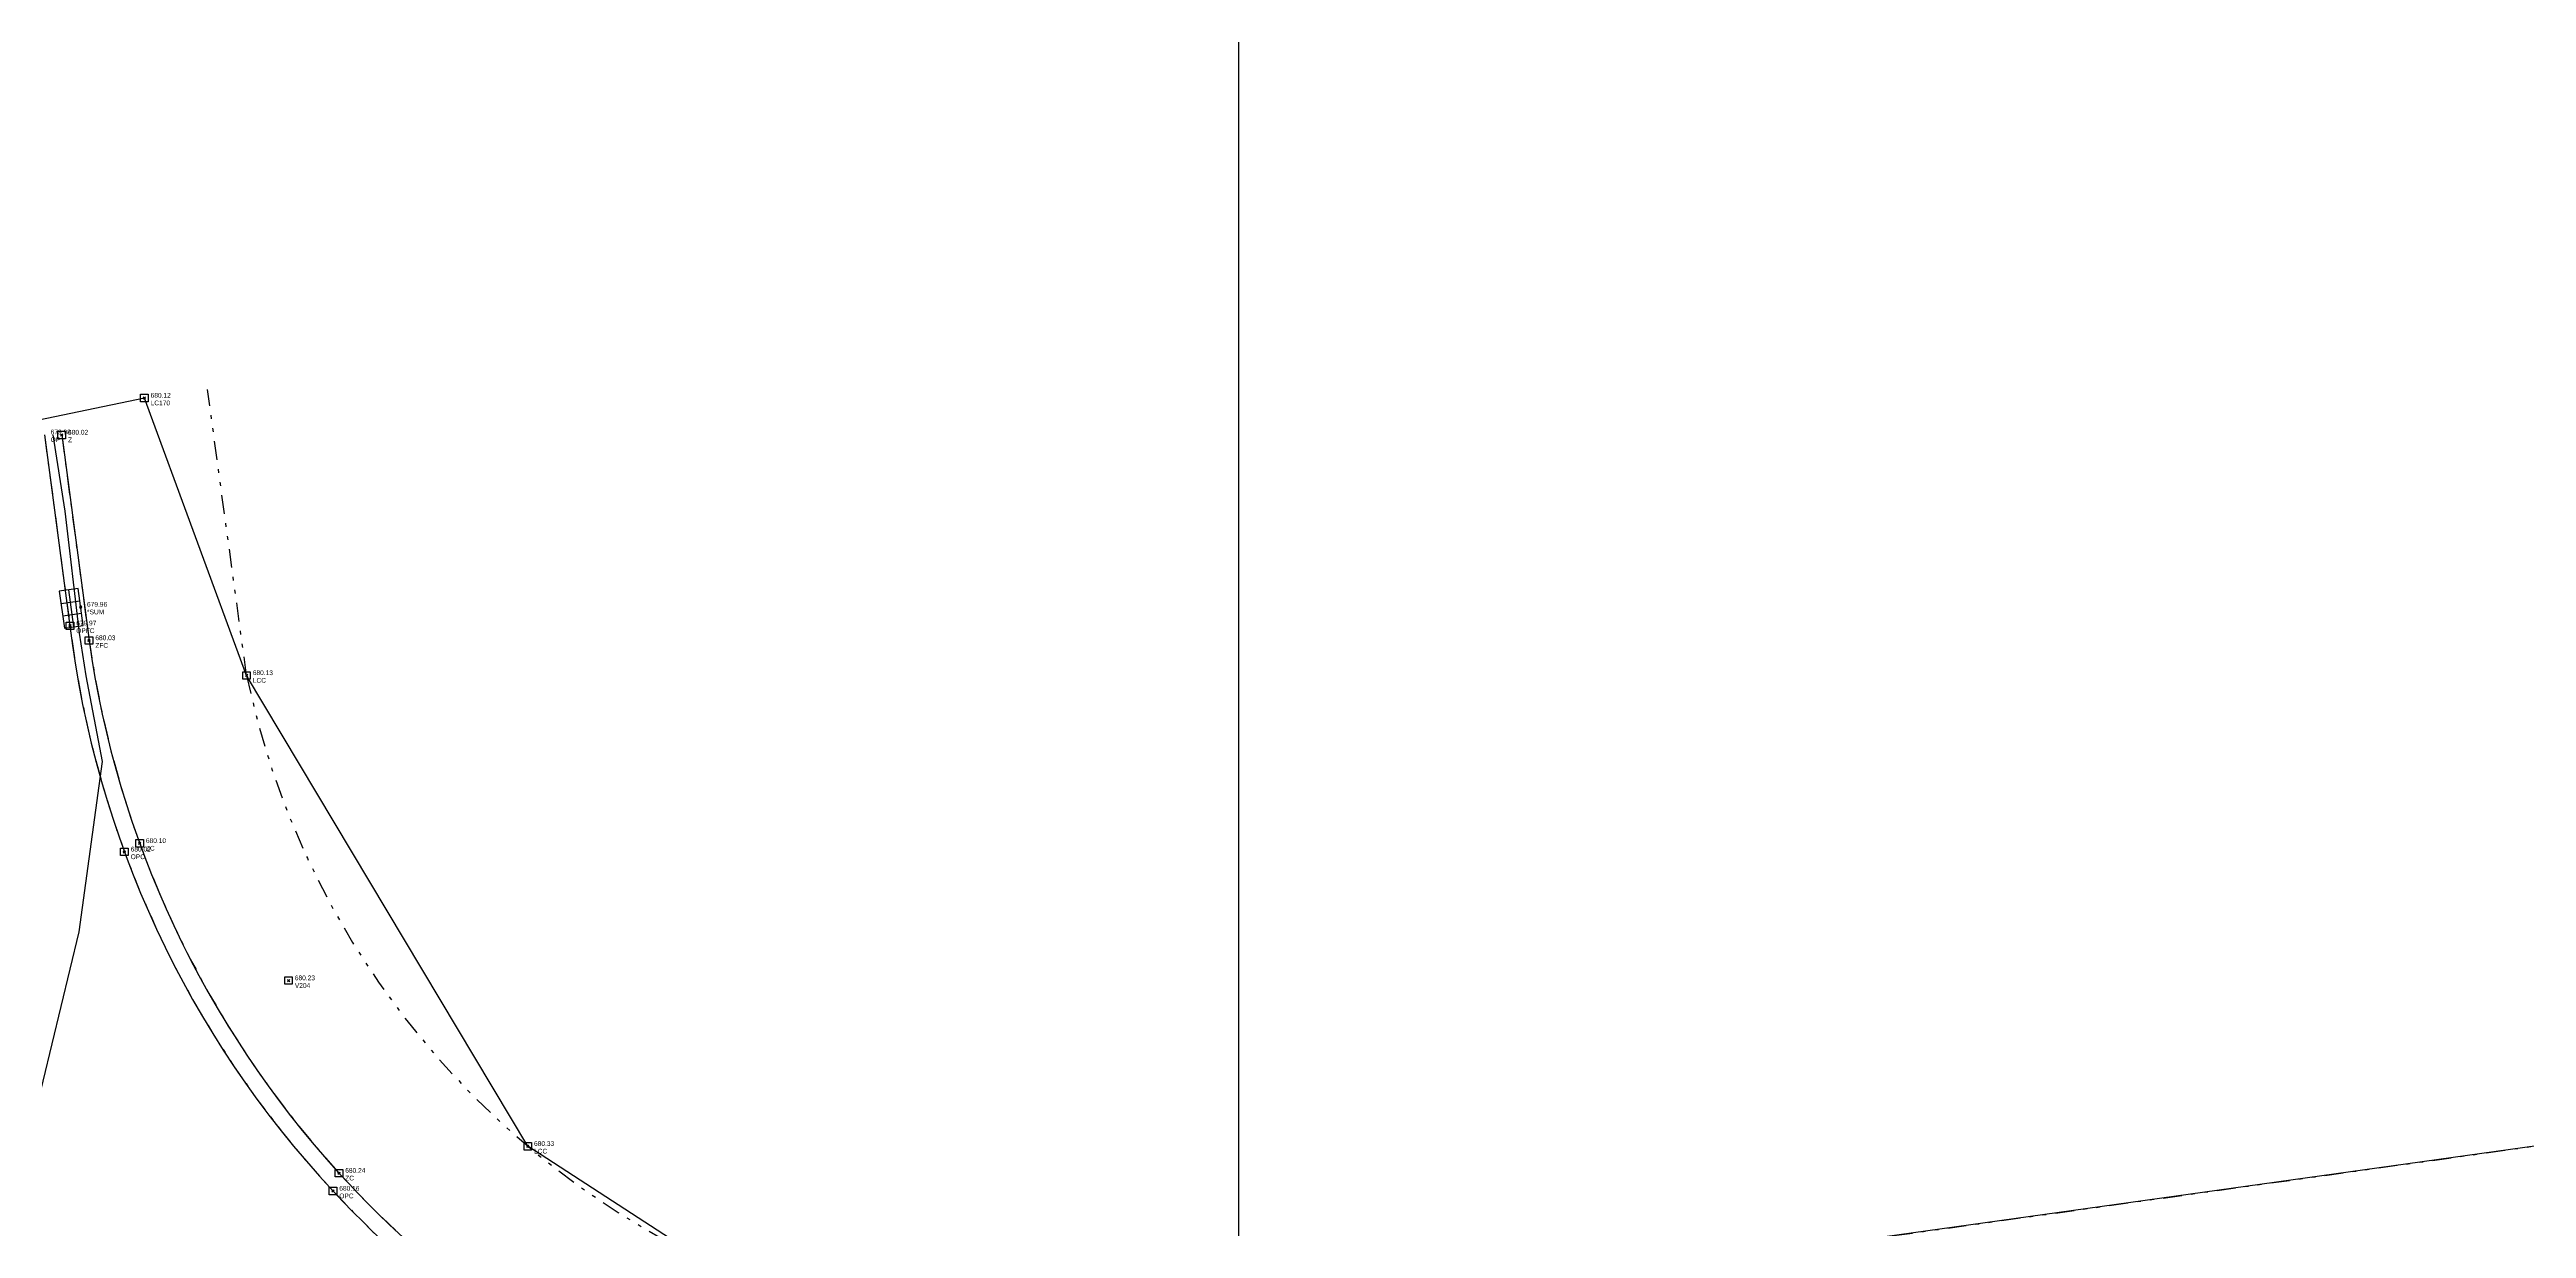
# Model space of a CAD drawing. Extents: x 350769 to 354978, y 6304672 to 6307963.
# Drawn here: x 352668.3 to 352734.3, y 6305611 to 6305642.5 of the extents above; entities that cross this region are included whole.
import ezdxf

# ---------------------------------------------------------------- set-up
doc = ezdxf.new("R2010")
doc.units = 0
doc.header["$PDMODE"] = 35
doc.header["$PDSIZE"] = 0.03
for name, pattern in [('4.0 - LO RECABARREN - DESNIVEL NUEVO$0$HIDDEN', [0.375, 0.25, -0.125]), ('CONTINUOS', [0]), ('DASHED', [19.05, 12.7, -6.35]), ('DIVIDE', [1.25, 0.5, -0.25, 0, -0.25, 0, -0.25]), ('JPG_DASHDOT', [1, 0.5, -0.25, 0, -0.25])]:
    doc.linetypes.add(name, pattern=pattern)
doc.layers.get('0').update_dxf_attribs({"linetype": 'CONTINUOUS'})
doc.layers.get('Defpoints').update_dxf_attribs({"linetype": 'CONTINUOUS'})
for name, color, linetype in [('02_Geo ext_Acotamiento', 7, 'CONTINUOUS'), ('02_Geo ext_Geometria', 2, 'CONTINUOUS'), ('1-coordenadas', 8, 'CONTINUOUS'), ('1-LINEA DE CIERRO', 7, 'DIVIDE'), ('1-PAVIMENTO', 161, 'CONTINUOUS'), ('1-SOLERA_ZARPA', 222, 'CONTINUOUS'), ('C-TINN', 5, 'CONTINUOUS'), ('C-TOPO - BORDE - 2', 7, 'CONTINUOUS'), ('C-TOPO-MAJR', 9, 'CONTINUOUS'), ('TOP-URB-SOLERAS', 2, 'JPG_DASHDOT'), ('V-NODE DIC 2005', 4, 'CONTINUOUS'), ('V-NODE-TEXT DIC 2005', 2, 'CONTINUOUS'), ('Z-SUM', 253, 'CONTINUOUS')]:
    doc.layers.add(name, color=color, linetype=linetype)
doc.layers.add('0_ASD_TOPOGRAFIA_ELEMENTOS', color=9, linetype='CONTINUOS', lineweight=5, true_color=0xbdbdbd)
doc.styles.add('ROMANS', font='romans.shx', dxfattribs={"width": 0.65})
doc.dimstyles.new('Principal', dxfattribs={"dimscale": 0, "dimtxt": 2, "dimasz": 2, "dimexe": 1, "dimexo": 1, "dimtad": 1, "dimrnd": 0.05, "dimzin": 1, "dimtxsty": 'ROMANS', "dimcen": 2.5, "dimclrt": 2, "dimaunit": 2, "dimadec": 0, "dimazin": 0, "dimtfac": 1, "dimtmove": 0, "dimatfit": 3, "dimfxl": 1, "dimfxlon": 1, "dimarcsym": 0})

# ---------------------------------------------------------------- blocks, each defined once
blk = doc.blocks.new('COORDENADAS')
at = {"layer": '1-coordenadas'}
blk.add_line((520, -900.625), (520, -0.625), dxfattribs=at)
blk = doc.blocks.new('SUM')
at = {"layer": 'Z-SUM', "color": 9, "true_color": 0xbdbdbd}
for p, q in [((-1.5, 1.54), (-1.5, 0)), ((1.5, 1.54), (-1.5, 1.54)), ((-1.5, 0.77), (1.5, 0.77)), ((-1.5, 0), (1.5, 0)), ((-0.5, 1.54), (-0.5, 0)), ((0.5, 1.54), (0.5, 0)), ((1.5, 0), (1.5, 1.54))]:
    blk.add_line(p, q, dxfattribs=at)
blk.add_point((0, 0), dxfattribs=at)
blk = doc.blocks.new('*D990')
at = {"layer": '02_Geo ext_Geometria', "color": 0, "lineweight": -2, "transparency": 16777216}
blk.add_line((352576.022, 6306008.91), (352574.44, 6306014.447), dxfattribs=at)
at = {"layer": '02_Geo ext_Geometria', "color": 0, "transparency": 16777216}
blk.add_solid([(352574.6, 6306014.493), (352574.28, 6306014.401), (352574.165, 6306015.409)], dxfattribs=at)
at = {"layer": 'Defpoints', "color": 0, "transparency": 16777216}
for p in [(352574.165, 6306015.409), (352689.665, 6305611.165)]:
    blk.add_point(p, dxfattribs=at)
at = {"layer": '02_Geo ext_Geometria', "color": 2, "transparency": 16777216, "insert": (352576.282, 6306011.306), "char_height": 1, "attachment_point": 5, "rotation": 285.94554, "style": 'ROMANS'}
blk.add_mtext('R420,40', dxfattribs=at)
blk = doc.blocks.new('*D1163')
at = {"layer": '02_Geo ext_Acotamiento', "color": 0, "lineweight": -2, "transparency": 16777216}
blk.add_line((352570.503, 6306007.292), (352568.844, 6306012.806), dxfattribs=at)
at = {"layer": '02_Geo ext_Acotamiento', "color": 0, "transparency": 16777216}
blk.add_solid([(352569.004, 6306012.854), (352568.685, 6306012.758), (352568.556, 6306013.764)], dxfattribs=at)
at = {"layer": 'Defpoints', "color": 0, "transparency": 16777216}
for p in [(352568.556, 6306013.764), (352689.665, 6305611.165)]:
    blk.add_point(p, dxfattribs=at)
at = {"layer": '02_Geo ext_Acotamiento', "color": 2, "transparency": 16777216, "insert": (352570.729, 6306009.69), "char_height": 1, "attachment_point": 5, "rotation": 286.7422, "style": 'ROMANS'}
blk.add_mtext('R420,40', dxfattribs=at)
blk = doc.blocks.new('*U1327')
at = {"color": 0, "linetype": 'ByBlock', "lineweight": -2, "transparency": 16777216}
blk.add_point((0, 0), dxfattribs=at)
blk = doc.blocks.new('*U3528', base_point=(352670.869, 6305633.109))
at = {"layer": 'V-NODE-TEXT DIC 2005', "linetype": 'ByBlock', "char_height": 0.127}
for s, insert, attachment_point in [('680.12', (352671.036, 6305633.18), 4), ('LC170', (352671.036, 6305633.041), 1)]:
    blk.add_mtext(s, dxfattribs=dict(at, insert=insert, attachment_point=attachment_point))
blk = doc.blocks.new('*U3529', base_point=(352670.869, 6305633.109))
at = {"layer": 'V-NODE-TEXT DIC 2005', "color": 2, "lineweight": -2}
blk.add_blockref('*U3528', (352670.869, 6305633.109), dxfattribs=at)
blk = doc.blocks.new('*U3506', base_point=(352681.094, 6305613.162))
at = {"layer": 'V-NODE-TEXT DIC 2005', "linetype": 'ByBlock', "char_height": 0.127}
for s, insert, attachment_point in [('680.33', (352681.261, 6305613.233), 4), ('LCC', (352681.261, 6305613.094), 1)]:
    blk.add_mtext(s, dxfattribs=dict(at, insert=insert, attachment_point=attachment_point))
blk = doc.blocks.new('*U3507', base_point=(352681.094, 6305613.162))
at = {"layer": 'V-NODE-TEXT DIC 2005', "color": 2, "lineweight": -2}
blk.add_blockref('*U3506', (352681.094, 6305613.162), dxfattribs=at)
blk = doc.blocks.new('*U3504', base_point=(352673.594, 6305625.714))
at = {"layer": 'V-NODE-TEXT DIC 2005', "linetype": 'ByBlock', "char_height": 0.127}
for s, insert, attachment_point in [('680.13', (352673.761, 6305625.785), 4), ('LCC', (352673.761, 6305625.646), 1)]:
    blk.add_mtext(s, dxfattribs=dict(at, insert=insert, attachment_point=attachment_point))
blk = doc.blocks.new('*U3505', base_point=(352673.594, 6305625.714))
at = {"layer": 'V-NODE-TEXT DIC 2005', "color": 2, "lineweight": -2}
blk.add_blockref('*U3504', (352673.594, 6305625.714), dxfattribs=at)
blk = doc.blocks.new('*U3414', base_point=(352668.203, 6305632.13))
at = {"layer": 'V-NODE-TEXT DIC 2005', "linetype": 'ByBlock', "char_height": 0.127}
for s, insert, attachment_point in [('679.98', (352668.37, 6305632.201), 4), ('OP', (352668.37, 6305632.062), 1)]:
    blk.add_mtext(s, dxfattribs=dict(at, insert=insert, attachment_point=attachment_point))
blk = doc.blocks.new('*U3415', base_point=(352668.203, 6305632.13))
at = {"layer": 'V-NODE-TEXT DIC 2005', "color": 2, "lineweight": -2}
blk.add_blockref('*U3414', (352668.203, 6305632.13), dxfattribs=at)
blk = doc.blocks.new('*U3400', base_point=(352675.901, 6305611.969))
at = {"layer": 'V-NODE-TEXT DIC 2005', "linetype": 'ByBlock', "char_height": 0.127}
for s, insert, attachment_point in [('680.16', (352676.068, 6305612.04), 4), ('OPC', (352676.068, 6305611.901), 1)]:
    blk.add_mtext(s, dxfattribs=dict(at, insert=insert, attachment_point=attachment_point))
blk = doc.blocks.new('*U3401', base_point=(352675.901, 6305611.969))
at = {"layer": 'V-NODE-TEXT DIC 2005', "color": 2, "lineweight": -2}
blk.add_blockref('*U3400', (352675.901, 6305611.969), dxfattribs=at)
blk = doc.blocks.new('*U3396', base_point=(352670.338, 6305621.01))
at = {"layer": 'V-NODE-TEXT DIC 2005', "linetype": 'ByBlock', "char_height": 0.127}
for s, insert, attachment_point in [('680.02', (352670.505, 6305621.081), 4), ('OPC', (352670.505, 6305620.942), 1)]:
    blk.add_mtext(s, dxfattribs=dict(at, insert=insert, attachment_point=attachment_point))
blk = doc.blocks.new('*U3397', base_point=(352670.338, 6305621.01))
at = {"layer": 'V-NODE-TEXT DIC 2005', "color": 2, "lineweight": -2}
blk.add_blockref('*U3396', (352670.338, 6305621.01), dxfattribs=at)
blk = doc.blocks.new('*U3394', base_point=(352668.886, 6305627.037))
at = {"layer": 'V-NODE-TEXT DIC 2005', "linetype": 'ByBlock', "char_height": 0.127}
for s, insert, attachment_point in [('679.97', (352669.053, 6305627.108), 4), ('OPFC', (352669.053, 6305626.969), 1)]:
    blk.add_mtext(s, dxfattribs=dict(at, insert=insert, attachment_point=attachment_point))
blk = doc.blocks.new('*U3395', base_point=(352668.886, 6305627.037))
at = {"layer": 'V-NODE-TEXT DIC 2005', "color": 2, "lineweight": -2}
blk.add_blockref('*U3394', (352668.886, 6305627.037), dxfattribs=at)
blk = doc.blocks.new('*U1864', base_point=(352674.715, 6305617.579))
at = {"layer": 'V-NODE-TEXT DIC 2005', "linetype": 'ByBlock', "char_height": 0.127}
for s, insert, attachment_point in [('680.23', (352674.882, 6305617.65), 4), ('V204', (352674.882, 6305617.511), 1)]:
    blk.add_mtext(s, dxfattribs=dict(at, insert=insert, attachment_point=attachment_point))
blk = doc.blocks.new('*U1865', base_point=(352674.715, 6305617.579))
at = {"layer": 'V-NODE-TEXT DIC 2005', "color": 2, "lineweight": -2}
blk.add_blockref('*U1864', (352674.715, 6305617.579), dxfattribs=at)
blk = doc.blocks.new('*U1830', base_point=(352668.666, 6305632.124))
at = {"layer": 'V-NODE-TEXT DIC 2005', "linetype": 'ByBlock', "char_height": 0.127}
for s, insert, attachment_point in [('680.02', (352668.833, 6305632.195), 4), ('Z', (352668.833, 6305632.056), 1)]:
    blk.add_mtext(s, dxfattribs=dict(at, insert=insert, attachment_point=attachment_point))
blk = doc.blocks.new('*U1831', base_point=(352668.666, 6305632.124))
at = {"layer": 'V-NODE-TEXT DIC 2005', "color": 2, "lineweight": -2}
blk.add_blockref('*U1830', (352668.666, 6305632.124), dxfattribs=at)
blk = doc.blocks.new('*U1814', base_point=(352676.059, 6305612.445))
at = {"layer": 'V-NODE-TEXT DIC 2005', "linetype": 'ByBlock', "char_height": 0.127}
for s, insert, attachment_point in [('ZC', (352676.226, 6305612.377), 1), ('680.24', (352676.226, 6305612.516), 4)]:
    blk.add_mtext(s, dxfattribs=dict(at, insert=insert, attachment_point=attachment_point))
blk = doc.blocks.new('*U1815', base_point=(352676.059, 6305612.445))
at = {"layer": 'V-NODE-TEXT DIC 2005', "color": 2, "lineweight": -2}
blk.add_blockref('*U1814', (352676.059, 6305612.445), dxfattribs=at)
blk = doc.blocks.new('*U1808', base_point=(352670.744, 6305621.237))
at = {"layer": 'V-NODE-TEXT DIC 2005', "linetype": 'ByBlock', "char_height": 0.127}
for s, insert, attachment_point in [('ZC', (352670.911, 6305621.169), 1), ('680.10', (352670.911, 6305621.308), 4)]:
    blk.add_mtext(s, dxfattribs=dict(at, insert=insert, attachment_point=attachment_point))
blk = doc.blocks.new('*U1809', base_point=(352670.744, 6305621.237))
at = {"layer": 'V-NODE-TEXT DIC 2005', "color": 2, "lineweight": -2}
blk.add_blockref('*U1808', (352670.744, 6305621.237), dxfattribs=at)
blk = doc.blocks.new('*U1800', base_point=(352669.395, 6305626.644))
at = {"layer": 'V-NODE-TEXT DIC 2005', "linetype": 'ByBlock', "char_height": 0.127}
for s, insert, attachment_point in [('ZFC', (352669.562, 6305626.576), 1), ('680.03', (352669.562, 6305626.715), 4)]:
    blk.add_mtext(s, dxfattribs=dict(at, insert=insert, attachment_point=attachment_point))
blk = doc.blocks.new('*U1801', base_point=(352669.395, 6305626.644))
at = {"layer": 'V-NODE-TEXT DIC 2005', "color": 2, "lineweight": -2}
blk.add_blockref('*U1800', (352669.395, 6305626.644), dxfattribs=at)
blk = doc.blocks.new('*U1384', base_point=(352669.173, 6305627.537))
at = {"layer": 'V-NODE-TEXT DIC 2005', "linetype": 'ByBlock', "char_height": 0.127}
for s, insert, attachment_point in [('679.96', (352669.34, 6305627.608), 4), ('*SUM', (352669.34, 6305627.469), 1)]:
    blk.add_mtext(s, dxfattribs=dict(at, insert=insert, attachment_point=attachment_point))
blk = doc.blocks.new('*U1385', base_point=(352669.173, 6305627.537))
at = {"layer": 'V-NODE-TEXT DIC 2005', "color": 2, "lineweight": -2}
blk.add_blockref('*U1384', (352669.173, 6305627.537), dxfattribs=at)
blk = doc.blocks.new('TOPOGRAFIA')
at = {"layer": '1-coordenadas', "color": 9, "linetype": '4.0 - LO RECABARREN - DESNIVEL NUEVO$0$HIDDEN', "lineweight": 0, "ltscale": 50, "true_color": 0xbdbdbd}
blk.add_line((390700, 6302300), (390700, 6303200), dxfattribs=at)
at = {"layer": '1-LINEA DE CIERRO', "color": 9, "true_color": 0xbdbdbd, "flags": 128}
for points in [[(390673.539, 6302625.777), (390672.5, 6302633.402)], [(390697.356, 6302608.036), (390754.466, 6302616.009), (390764.989, 6302621.381)]]:
    blk.add_lwpolyline(points, dxfattribs=at)
blk.add_lwpolyline([(390673.539, 6302625.777, 0.232488), (390685.703, 6302610.198, 0.134576), (390697.356, 6302608.036, 0.395483)], format="xyb", dxfattribs=at)
at = {"layer": '1-PAVIMENTO', "color": 9, "true_color": 0xbdbdbd, "flags": 128}
blk.add_lwpolyline([(390668.148, 6302632.194), (390668.831, 6302627.101, 0.159044), (390675.845, 6302612.032, 0.22832), (390697.602, 6302603.489), (390712.703, 6302605.557), (390724.09, 6302607.14), (390736.298, 6302608.851), (390747.195, 6302610.379), (390754.794, 6302611.441, 0.108642), (390761.317, 6302613.463), (390766.784, 6302616.327, 0.220273), (390770.11, 6302620.74), (390769.879, 6302620.745), (390769.947, 6302621.209), (390770, 6302621.834), (390768.228, 6302634.564), (390767.169, 6302642.291), (390764.737, 6302659.767)], format="xyb", dxfattribs=at)
at = {"layer": '1-SOLERA_ZARPA', "color": 9, "true_color": 0xbdbdbd, "flags": 128}
blk.add_lwpolyline([(390668.611, 6302632.187), (390669.34, 6302626.708, 0.150758), (390676.003, 6302612.508, 0.230868), (390697.549, 6302603.949), (390712.705, 6302605.99)], format="xyb", dxfattribs=at)
at = {"layer": 'C-TINN', "color": 9, "linetype": 'Continuous', "lineweight": -3, "true_color": 0xbdbdbd}
for points, elevation in [([(390670.715, 6302633.072), (390670.715, 6302633.272), (390670.915, 6302633.272), (390670.915, 6302633.072), (390670.715, 6302633.072)], 680.12), ([(390668.511, 6302632.087), (390668.511, 6302632.287), (390668.711, 6302632.287), (390668.711, 6302632.087), (390668.511, 6302632.087)], 680.02), ([(390668.731, 6302627.001), (390668.731, 6302627.201), (390668.931, 6302627.201), (390668.931, 6302627.001), (390668.731, 6302627.001)], 679.97), ([(390669.24, 6302626.608), (390669.24, 6302626.808), (390669.44, 6302626.808), (390669.44, 6302626.608), (390669.24, 6302626.608)], 680.03), ([(390673.439, 6302625.677), (390673.439, 6302625.877), (390673.639, 6302625.877), (390673.639, 6302625.677), (390673.439, 6302625.677)], 680.13), ([(390670.589, 6302621.201), (390670.589, 6302621.401), (390670.789, 6302621.401), (390670.789, 6302621.201), (390670.589, 6302621.201)], 680.1), ([(390670.182, 6302620.973), (390670.182, 6302621.173), (390670.382, 6302621.173), (390670.382, 6302620.973), (390670.182, 6302620.973)], 680.02), ([(390674.559, 6302617.542), (390674.559, 6302617.742), (390674.759, 6302617.742), (390674.759, 6302617.542), (390674.559, 6302617.542)], 680.23), ([(390680.938, 6302613.124), (390680.938, 6302613.324), (390681.138, 6302613.324), (390681.138, 6302613.124), (390680.938, 6302613.124)], 680.33), ([(390675.745, 6302611.932), (390675.745, 6302612.132), (390675.945, 6302612.132), (390675.945, 6302611.932), (390675.745, 6302611.932)], 680.16), ([(390675.903, 6302612.408), (390675.903, 6302612.608), (390676.103, 6302612.608), (390676.103, 6302612.408), (390675.903, 6302612.408)], 680.24)]:
    blk.add_lwpolyline(points, dxfattribs=dict(at, elevation=elevation))
for p in [(390670.815, 6302633.172, 680.12), (390668.611, 6302632.187, 680.02), (390668.831, 6302627.101, 679.97), (390669.34, 6302626.708, 680.03), (390673.539, 6302625.777, 680.13), (390670.689, 6302621.301, 680.1), (390670.282, 6302621.073, 680.02), (390674.659, 6302617.642, 680.23), (390681.038, 6302613.224, 680.33), (390675.845, 6302612.032, 680.16), (390676.003, 6302612.508, 680.24)]:
    blk.add_point(p, dxfattribs=at)
at = {"layer": 'C-TOPO - BORDE - 2', "color": 9, "true_color": 0xbdbdbd, "elevation": 679.82}
blk.add_lwpolyline([(390760.023, 6302657.561), (390762.163, 6302641.971), (390764.498, 6302624.988), (390754.466, 6302616.009), (390697.356, 6302608.036), (390685.703, 6302610.198), (390681.038, 6302613.224), (390673.539, 6302625.777), (390670.815, 6302633.172), (390661.629, 6302631.257), (390657.843, 6302630.1), (390660.636, 6302611.407), (390660.207, 6302605.8), (390655.416, 6302599.231), (390654.172, 6302598.447), (390633.385, 6302590.141), (390631.506, 6302597.027), (390628.119, 6302609.853), (390625.986, 6302617.9), (390624.02, 6302625.566), (390621.9, 6302633.546), (390618.879, 6302644.777)], dxfattribs=at)
at = {"layer": 'C-TOPO-MAJR', "color": 9, "linetype": 'Continuous', "lineweight": -3, "true_color": 0xbdbdbd, "elevation": 680}
blk.add_lwpolyline([(390656.147, 6302582.365), (390656.77, 6302583.587), (390659.521, 6302588.714), (390660.675, 6302589.266), (390663.424, 6302590.645), (390664.884, 6302591.238), (390667.025, 6302595.105), (390665.543, 6302599.914), (390666.832, 6302603.097), (390666.498, 6302603.785), (390666.146, 6302604.981), (390666.785, 6302605.359), (390666.909, 6302609.983), (390669.078, 6302618.943), (390669.702, 6302623.484), (390669.26, 6302625.763), (390669.086, 6302626.904), (390668.699, 6302630.153), (390668.38, 6302632.19)], dxfattribs=at)
at = {"layer": 'V-NODE DIC 2005', "color": 9, "lineweight": -2, "true_color": 0xbdbdbd, "rotation": 359.9963883938062}
for p in [(390670.815, 6302633.173), (390668.612, 6302632.188), (390669.118, 6302627.601), (390668.831, 6302627.101), (390669.34, 6302626.708), (390673.539, 6302625.777), (390670.689, 6302621.301), (390670.283, 6302621.074), (390674.66, 6302617.642), (390681.038, 6302613.225), (390675.845, 6302612.032), (390676.003, 6302612.508)]:
    blk.add_blockref('*U1327', p, dxfattribs=at)
at = {"layer": 'V-NODE-TEXT DIC 2005', "color": 9, "lineweight": -2, "true_color": 0xbdbdbd, "rotation": 359.9963883938062}
for name, p in [('*U3529', (390670.815, 6302633.173)), ('*U3415', (390668.149, 6302632.194)), ('*U1831', (390668.612, 6302632.188)), ('*U3395', (390668.831, 6302627.101)), ('*U1385', (390669.118, 6302627.601)), ('*U1801', (390669.34, 6302626.708)), ('*U3505', (390673.539, 6302625.777)), ('*U1809', (390670.689, 6302621.301)), ('*U3397', (390670.283, 6302621.074)), ('*U1865', (390674.66, 6302617.642)), ('*U3507', (390681.038, 6302613.225)), ('*U1815', (390676.003, 6302612.508)), ('*U3401', (390675.845, 6302612.032))]:
    blk.add_blockref(name, p, dxfattribs=at)
at = {"layer": 'Z-SUM', "color": 9, "true_color": 0xbdbdbd, "xscale": 0.330000000000001, "yscale": 0.330000000000001, "zscale": 0.330000000000001, "rotation": 97.85391457759972}
blk.add_blockref('SUM', (390669.118, 6302627.601), dxfattribs=at)

msp = doc.modelspace()

# ---------------------------------------------------------------- linework, layer by layer
at = {"layer": '1-LINEA DE CIERRO', "flags": 128}
for points in [[(352673.539, 6305625.777), (352672.5, 6305633.402)], [(352697.356, 6305608.036), (352754.466, 6305616.009), (352764.989, 6305621.381)]]:
    msp.add_lwpolyline(points, dxfattribs=at)
msp.add_lwpolyline([(352673.539, 6305625.777, 0.232488), (352685.703, 6305610.198, 0.134576), (352697.356, 6305608.036, 0.395483)], format="xyb", dxfattribs=at)
at = {"layer": 'C-TOPO - BORDE - 2', "elevation": 679.82}
msp.add_lwpolyline([(352760.023, 6305657.561), (352762.163, 6305641.971), (352764.498, 6305624.988), (352754.466, 6305616.009), (352697.356, 6305608.036), (352685.703, 6305610.198), (352681.038, 6305613.224), (352673.539, 6305625.777), (352670.815, 6305633.172), (352661.629, 6305631.257), (352657.843, 6305630.1), (352660.636, 6305611.407), (352660.207, 6305605.8), (352655.416, 6305599.231), (352654.172, 6305598.447), (352633.385, 6305590.141), (352631.506, 6305597.027), (352628.119, 6305609.853), (352625.986, 6305617.9), (352624.02, 6305625.566), (352621.9, 6305633.546), (352618.879, 6305644.777)], dxfattribs=at)
at = {"layer": 'TOP-URB-SOLERAS', "flags": 128}
for points in [[(352668.148, 6305632.194), (352668.831, 6305627.101, 0.159044), (352675.845, 6305612.032, 0.22832), (352697.602, 6305603.489), (352712.703, 6305605.557), (352724.09, 6305607.14), (352736.298, 6305608.851), (352747.195, 6305610.379), (352754.794, 6305611.441, 0.108642), (352761.317, 6305613.463), (352766.784, 6305616.327, 0.220273), (352770.11, 6305620.74), (352769.879, 6305620.745), (352769.947, 6305621.209), (352770, 6305621.834), (352768.228, 6305634.564), (352767.169, 6305642.291), (352764.737, 6305659.767)], [(352668.611, 6305632.187), (352669.34, 6305626.708, 0.150758), (352676.003, 6305612.508, 0.230868), (352697.549, 6305603.949), (352712.705, 6305605.99)]]:
    msp.add_lwpolyline(points, format="xyb", dxfattribs=at)

# ---------------------------------------------------------------- block references
at = {"color": 252, "linetype": 'DASHED'}
msp.add_blockref('COORDENADAS', (352180, 6306200.625), dxfattribs=at)
at = {"layer": 'Z-SUM', "xscale": 0.33, "yscale": 0.33, "zscale": 0.33, "rotation": 97.85391457759974}
msp.add_blockref('SUM', (352669.118, 6305627.601), dxfattribs=at)

# ---------------------------------------------------------------- dimensions: what is measured, and where the dimension line sits
at = {"layer": '02_Geo ext_Acotamiento'}
dim = msp.add_radius_dim(center=(352689.665, 6305611.165), mpoint=(352568.556, 6306013.764), dimstyle='Principal', override={"dimscale": 0, "dimaunit": 0, "dimfxl": 0.22, "dimarcsym": 1}, dxfattribs=at)
dim.commit()
dim.dimension.update_dxf_attribs({"geometry": '*D1163', "text_midpoint": (352569.86, 6306009.429), "dimtype": 164})
at = {"layer": '02_Geo ext_Geometria'}
dim = msp.add_radius_dim(center=(352689.665, 6305611.165), mpoint=(352574.165, 6306015.409), dimstyle='Principal', override={"dimscale": 0, "dimaunit": 0, "dimfxl": 0.22, "dimarcsym": 1}, dxfattribs=at)
dim.commit()
dim.dimension.update_dxf_attribs({"geometry": '*D990', "text_midpoint": (352575.409, 6306011.056), "dimtype": 164})

# ---------------------------------------------------------------- next in the draw order: block references
at = {"layer": '0_ASD_TOPOGRAFIA_ELEMENTOS', "color": 30, "true_color": 0xf26507}
msp.add_blockref('TOPOGRAFIA', (-38000, 3000), dxfattribs=at)

doc.saveas('drawing.dxf')
